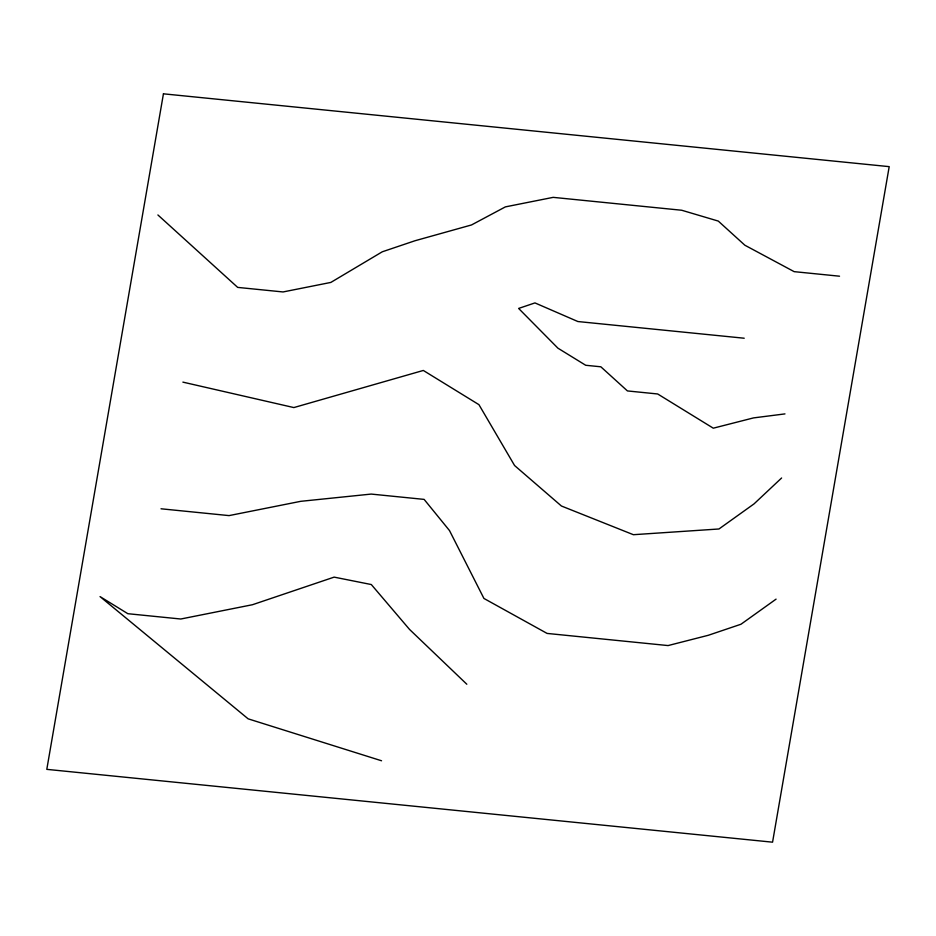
<?xml version="1.0" encoding="UTF-8"?>
<svg xmlns="http://www.w3.org/2000/svg" width="936" height="936" viewBox="0 0 936 936"><rect width="100%" height="100%" fill="white"/><g stroke="black" fill="none" stroke-linecap="round" stroke-linejoin="round"><path stroke-width="1.4" d="M781.607 477.992L754.065 503.86L718.965 528.98L633.38 534.702L561.424 506.013L514.578 465.52L478.94 404.668L423.318 370.457L293.846 407.57L182.883 382.122M776.073 599.134L740.973 624.242L708.295 635.287L668.07 645.571L547.104 633.426L483.935 598.455L449.502 530.572L424.125 499.391L371.206 494.079L300.737 501.322L229.051 515.607L161.015 508.786M784.976 413.899L753.527 417.901L713.29 428.185L657.68 393.974L627.436 390.932L600.842 366.795L585.714 365.274L557.914 348.169L518.626 308.435L534.959 302.913L577.886 321.539L744.214 338.224M839.522 276.202L794.161 271.651L744.88 245.232L718.286 221.083L681.712 210.249L553.188 197.356L505.393 206.879L471.51 224.956L414.94 240.763L382.274 251.796L330.841 282.426L283.046 291.95L237.685 287.399L157.903 214.964M381.549 760.769L248.145 718.836L100.047 596.595L127.858 613.7L180.777 619.012L252.463 604.726L334.14 577.126L371.311 584.544L409.512 629.402L466.818 684.239M163.437 93.822L46.8 769.357L772.563 842.178L889.2 166.643L163.437 93.822"/></g></svg>
